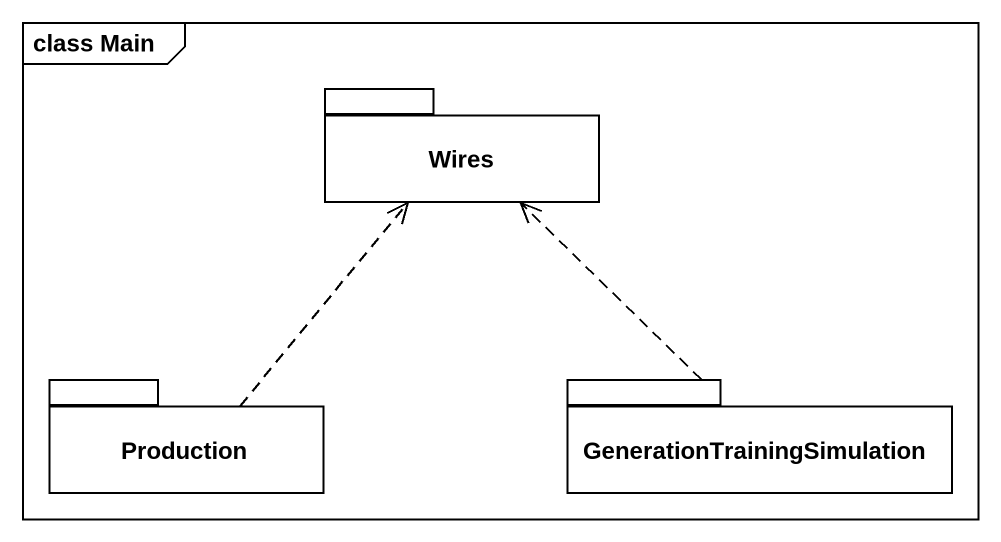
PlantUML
@startuml
mainframe class Main
package Wires {
}
package Production {
}
package GenerationTrainingSimulation {
}
Production .up.> Wires
GenerationTrainingSimulation .up.> Wires
@enduml
